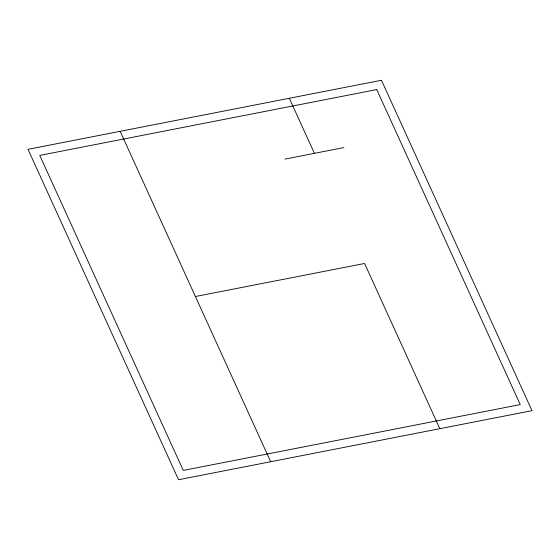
<?xml version="1.0" encoding="UTF-8"?>
<svg xmlns="http://www.w3.org/2000/svg" width="560" height="560" viewBox="0 0 560 560"><rect width="100%" height="100%" fill="white"/><g stroke="black" fill="none" stroke-linecap="round" stroke-linejoin="round"><path stroke-width="0.84" d="M284.949 159.096L343.861 147.588M195.419 296.52L364.581 263.48L439.845 428.687M289.317 98.266L314.405 153.342M120.155 131.313L270.683 461.734M381.472 80.269L28 149.317L178.528 479.731L532 410.683L381.472 80.269M376.74 89.586L39.76 155.414L183.26 470.414L520.24 404.586L376.74 89.586"/></g></svg>
